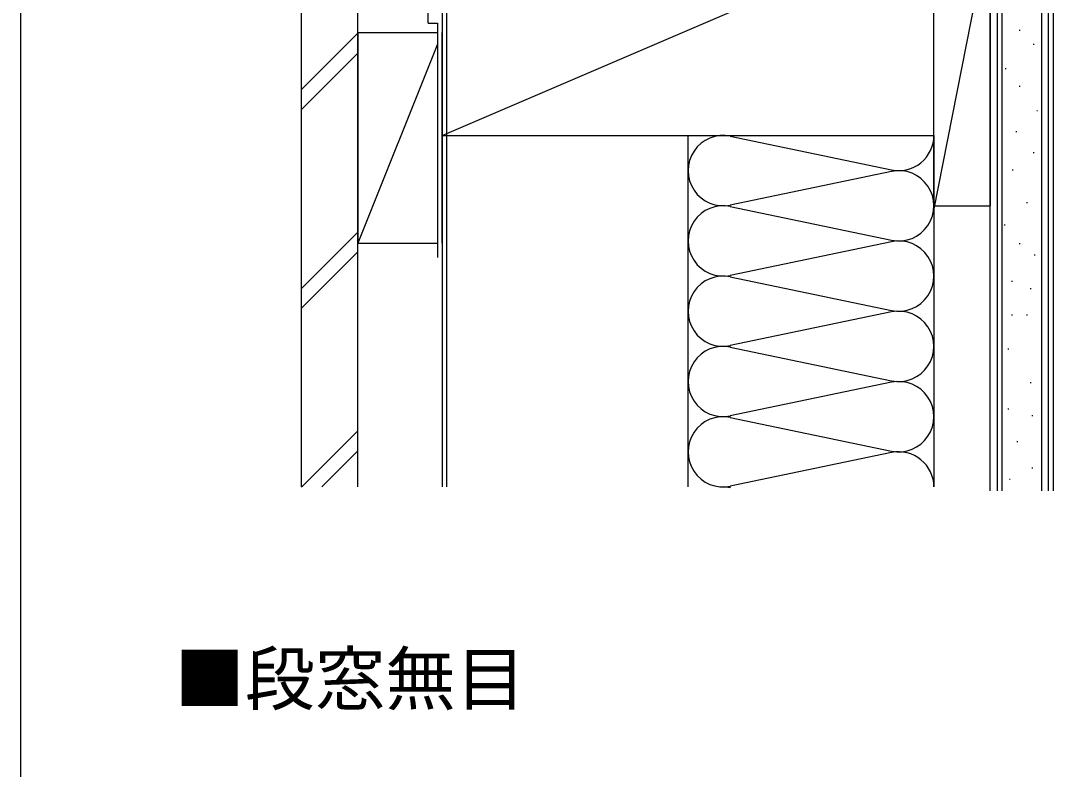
# Model space of a CAD drawing. Units: millimetres, scale not verified. Extents: x -525 to 525, y -782 to 777.
# Drawn here: x -525 to -304.5, y -6.7 to 153 of the extents above; entities that cross this region are included whole.
import ezdxf
from ezdxf.enums import TextEntityAlignment as Align

# ---------------------------------------------------------------- set-up
doc = ezdxf.new("R2010")
doc.units = ezdxf.units.MM
doc.header["$LTSCALE"] = 4
for name, color, linetype in [('0-1_USER1', 3, 'Continuous'), ('0-8_YKK_ZWAK', 7, 'Continuous'), ('0-9_YSS_K', 3, 'Continuous'), ('0-A_YSS_KE', 3, 'Continuous')]:
    doc.layers.add(name, color=color, linetype=linetype)
doc.styles.add('ＭＳ ゴシック', font='')
doc.styles.get('ＭＳ ゴシック').set_extended_font_data('MS Gothic')

msp = doc.modelspace()

# ---------------------------------------------------------------- linework, layer by layer
at = {"layer": '0-8_YKK_ZWAK'}
msp.add_line((-525, 747.5), (-525, -782.5), dxfattribs=at)
at = {"layer": '0-9_YSS_K'}
for p, q in [((-316.5, 197.654), (-316.5, 52.654)), ((-307, 197.654), (-307, 52.654)), ((-304.5, 52.654), (-304.5, 197.654)), ((-435, 128.5), (-330, 173.5)), ((-330, 113.5), (-330, 173.5)), ((-330, 112.5), (-318, 173.5)), ((-318, 173.5), (-318, 113.5)), ((-453, 150.311), (-465, 138.311)), ((-453, 150.5), (-436, 150.5)), ((-453, 150.5), (-453, 105.5)), ((-435, 105.5), (-435, 150.5)), ((-311.785, 150.993), (-311.585, 150.993)), ((-436, 148), (-453, 105.5)), ((-308.801, 148.009), (-308.601, 148.009)), ((-465, 134.068), (-453, 146.068)), ((-314.769, 142.787), (-314.569, 142.787)), ((-311.785, 139.057), (-311.585, 139.057)), ((-308.055, 133.835), (-307.855, 133.835)), ((-435.001, 128.5), (-435.001, 53.5)), ((-382.501, 53.5), (-382.501, 128.5)), ((-373.47, 128.342), (-339.033, 121.158)), ((-330.001, 128.5), (-330.001, 53.5)), ((-312.531, 129.359), (-312.331, 129.359)), ((-308.801, 124.883), (-308.601, 124.883)), ((-339.033, 120.842), (-373.47, 113.658)), ((-313.277, 121.153), (-313.077, 121.153)), ((-373.47, 113.342), (-339.033, 106.158)), ((-330, 113.5), (-318, 113.5)), ((-310.217, 114.222), (-310.017, 114.222)), ((-315.019, 109.42), (-314.819, 109.42)), ((-453, 107.885), (-465, 95.885)), ((-339.033, 105.842), (-373.47, 98.658)), ((-453, 103.642), (-465, 91.642)), ((-453, 105.5), (-436, 105.5)), ((-311.818, 105.419), (-311.618, 105.419)), ((-308.616, 103.018), (-308.416, 103.018)), ((-373.47, 98.342), (-339.033, 91.158)), ((-313.418, 97.416), (-313.218, 97.416)), ((-309.417, 95.815), (-309.217, 95.815)), ((-339.033, 90.842), (-373.47, 83.658)), ((-313.418, 90.213), (-313.218, 90.213)), ((-310.217, 90.213), (-310.017, 90.213)), ((-373.47, 83.342), (-339.033, 76.158)), ((-314.219, 83.01), (-314.019, 83.01)), ((-339.033, 75.842), (-373.47, 68.658)), ((-309.417, 75.808), (-309.217, 75.808)), ((-314.219, 70.205), (-314.019, 70.205)), ((-309.083, 68.781), (-308.883, 68.781)), ((-373.47, 68.342), (-339.033, 61.158)), ((-453, 65.458), (-465, 53.458)), ((-312.285, 63.179), (-312.085, 63.179)), ((-453, 61.216), (-460.716, 53.5)), ((-339.033, 60.842), (-373.47, 53.658)), ((-309.083, 57.577), (-308.883, 57.577)), ((-313.885, 55.176), (-313.685, 55.176))]:
    msp.add_line(p, q, dxfattribs=at)
for centre, start, end in [((-375.001, 121), 78.21647, 281.78354), ((-337.501, 128.5), 258.21647, 0), ((-337.501, 113.5), 258.21647, 101.78354), ((-375.001, 106), 78.21647, 281.78354), ((-337.501, 98.5), 258.21647, 101.78354), ((-375.001, 91), 78.21647, 281.78354), ((-337.501, 83.5), 258.21647, 101.78354), ((-375.001, 76), 78.21647, 281.78354), ((-337.501, 68.5), 258.21647, 101.78354), ((-375.001, 61), 78.21647, 281.78354), ((-337.501, 53.5), 359.99997, 101.78354), ((-375.001, 46), 78.21647, 90)]:
    msp.add_arc(centre, 7.5, start, end, dxfattribs=at)
at = {"layer": '0-A_YSS_KE'}
for p, q in [((-318, 52.654), (-318, 197.654)), ((-315.5, 197.654), (-315.5, 52.654)), ((-305.5, 52.654), (-305.5, 197.654)), ((-438, 152.5), (-438, 173.5)), ((-434, 53.5), (-434, 172.5)), ((-465, 53.5), (-465, 164.853))]:
    msp.add_line(p, q, dxfattribs=at)
msp.add_lwpolyline([(-330, 128.5), (-330, 173.5), (-435, 173.5), (-435, 128.5)], close=True, dxfattribs=at)
for points in [[(-453, 53.5), (-453, 164.853), (-465, 164.853)], [(-438, 152.5), (-436, 152.5), (-436, 102.5)]]:
    msp.add_lwpolyline(points, dxfattribs=at)

# ---------------------------------------------------------------- texts
at = {"layer": '0-1_USER1', "style": 'ＭＳ ゴシック'}
msp.add_text('■段窓無目', height=11, dxfattribs=at).set_placement((-492.153, 3.773), align=Align.BOTTOM_LEFT)

doc.saveas('drawing.dxf')
